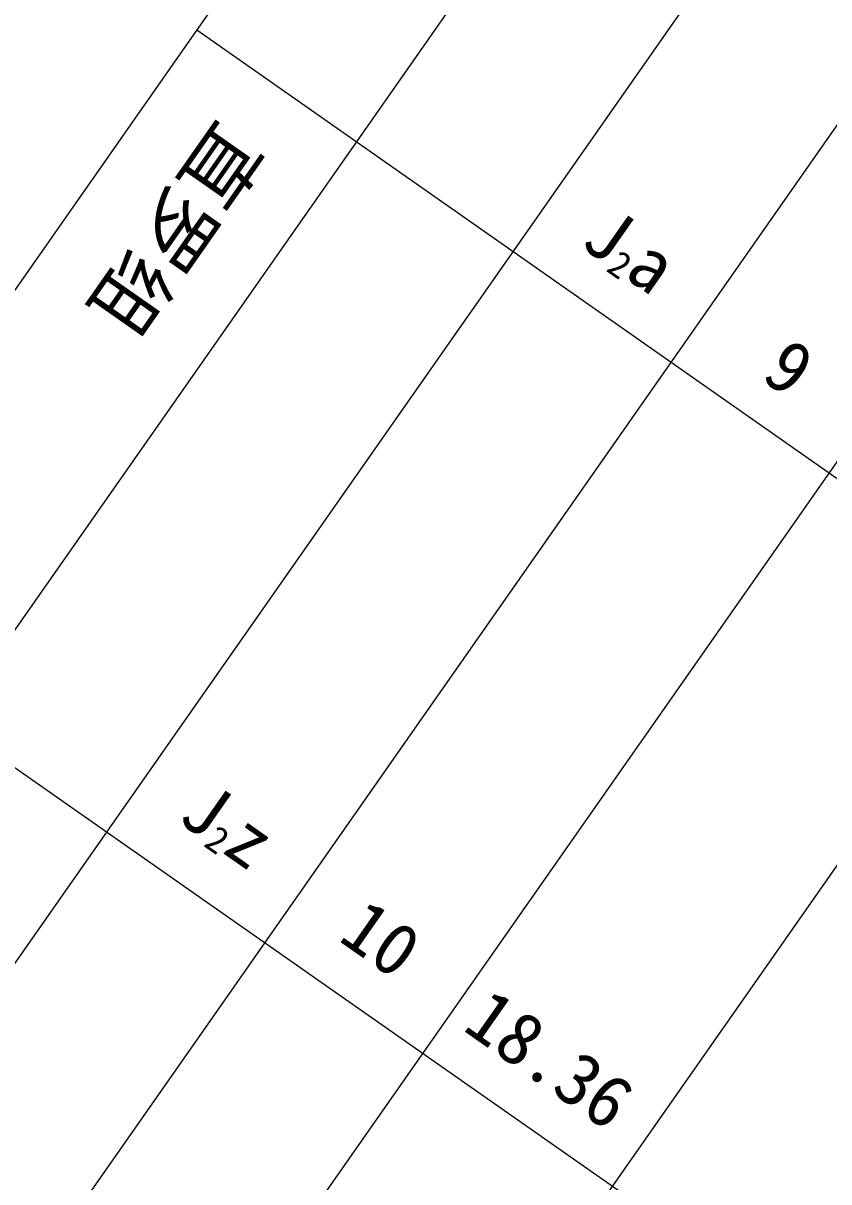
# Model space of a CAD drawing. Header units: inches. Extents: x 36473197 to 36486087, y 3899343 to 3911260.
# Drawn here: x 36473813.9 to 36473876.5, y 3906089.6 to 3906179.6 of the extents above; entities that cross this region are included whole.
import ezdxf

# ---------------------------------------------------------------- set-up
doc = ezdxf.new("R2010")
doc.units = ezdxf.units.IN
doc.header["$MEASUREMENT"] = 0
doc.layers.get('0').update_dxf_attribs({"lineweight": 0})
doc.layers.add('图例区', color=7, linetype='Continuous', lineweight=0)
doc.layers.add('综合柱状', color=7, linetype='Continuous', lineweight=0)
doc.styles.add('@Batang', font='simfang.ttf')
doc.styles.add('宋体', font='SIMSUN.TTC')

msp = doc.modelspace()

# ---------------------------------------------------------------- linework, layer by layer
at = {"lineweight": 15, "flags": 128}
for points in [[(36474624.199, 3907264.721), (36473660.018, 3905887.775)], [(36474582.953, 3907258.119), (36473635.444, 3905904.982)], [(36474636.487, 3907256.117), (36473672.306, 3905879.171)], [(36474595.359, 3907249.432), (36473647.85, 3905896.295)], [(36474648.774, 3907247.513), (36473684.593, 3905870.567)], [(36474663.518, 3907237.188), (36473699.337, 3905860.242)], [(36473827.413, 3906179.133), (36473903.936, 3906125.549)], [(36473795.82, 3906134.015), (36473820.737, 3906116.567), (36473860.056, 3906089.034), (36473872.343, 3906080.43)]]:
    msp.add_lwpolyline(points, dxfattribs=at)

# ---------------------------------------------------------------- texts
at = {"layer": '图例区', "char_height": 4.5, "width": 7.51239, "attachment_point": 1, "rotation": 324.99908, "style": '宋体'}
for s, insert in [('中\\P\\P\\P\\P\\P\\P\\P\\P\\P\\P\\P\\P\\P\\P\\P\\P\\P\\P\\P\\P\\P\\P\\P\\P\\P\\P\\P\\P\\P\\P\\P\\P\\P\\P\\P\\P\\P\\P\\P\\P\\P\\P\\P\\P\\P\\P\\P\\P\\P\\P\\P\\P\\P\\P\\P\\P\\P\\P\\P\\P\\P\\P\\P生\\P\\P\\P\\P\\P\\P\\P\\P\\P\\P\\P\\P\\P\\P\\P\\P\\P\\P\\P\\P\\P\\P\\P\\P\\P\\P\\P\\P\\P\\P\\P\\P\\P\\P\\P\\P\\P\\P\\P\\P\\P\\P\\P\\P\\P\\P\\P\\P\\P\\P\\P\\P\\P\\P\\P\\P\\P\\P\\P\\P\\P\\P\\P\\P\\P\\P\\P\\P\\P\\P\\P\\P\\P\\P\\P\\P\\P\\P\\P\\P界\\P', (36474258.841, 3906868.629)), ('侏\\P\\P\\P\\P\\P\\P\\P\\P\\P\\P\\P\\P\\P\\P\\P\\P\\P罗\\P\\P\\P\\P\\P\\P\\P\\P\\P\\P\\P\\P\\P\\P\\P\\P\\P\\P\\P\\P\\P\\P\\P\\P系\\P', (36473838.475, 3906238.664)), ('中\\P\\P\\P\\P\\P\\P\\P\\P\\P\\P\\P\\P\\P\\P\\P\\P\\P\\P\\P\\P\\P\\P\\P\\P\\P\\P\\P\\P\\P\\P\\P\\P\\P\\P统\\P', (36473849.283, 3906231.351))]:
    msp.add_mtext(s, dxfattribs=dict(at, insert=insert))
at = {"layer": '综合柱状'}
for s, height, rotation, style, p in [('直罗组', 4.4243, 234.99908, '@Batang', (36473829.236, 3906172.243)), ('9', 4.102, 324.99908, '宋体', (36473871.167, 3906152.025)), ('10', 4.1017, 324.99908, '宋体', (36473838.295, 3906108.438)), ('18.36', 4.1017, 324.99908, '宋体', (36473847.963, 3906101.478))]:
    msp.add_text(s, height=height, rotation=rotation, dxfattribs=dict(at, style=style)).set_placement(p)
at = {"layer": '综合柱状', "char_height": 4.10173, "width": 11.6988, "attachment_point": 5, "rotation": 324.99908, "style": '宋体'}
for s, insert in [('\\A1;J{\\H0.5x;\\S^ 2;}a', (36473861.012, 3906161.894)), ('\\A1;J{\\H0.5x;\\S^ 2;}z', (36473829.722, 3906117.209))]:
    msp.add_mtext(s, dxfattribs=dict(at, insert=insert))

doc.saveas('drawing.dxf')
